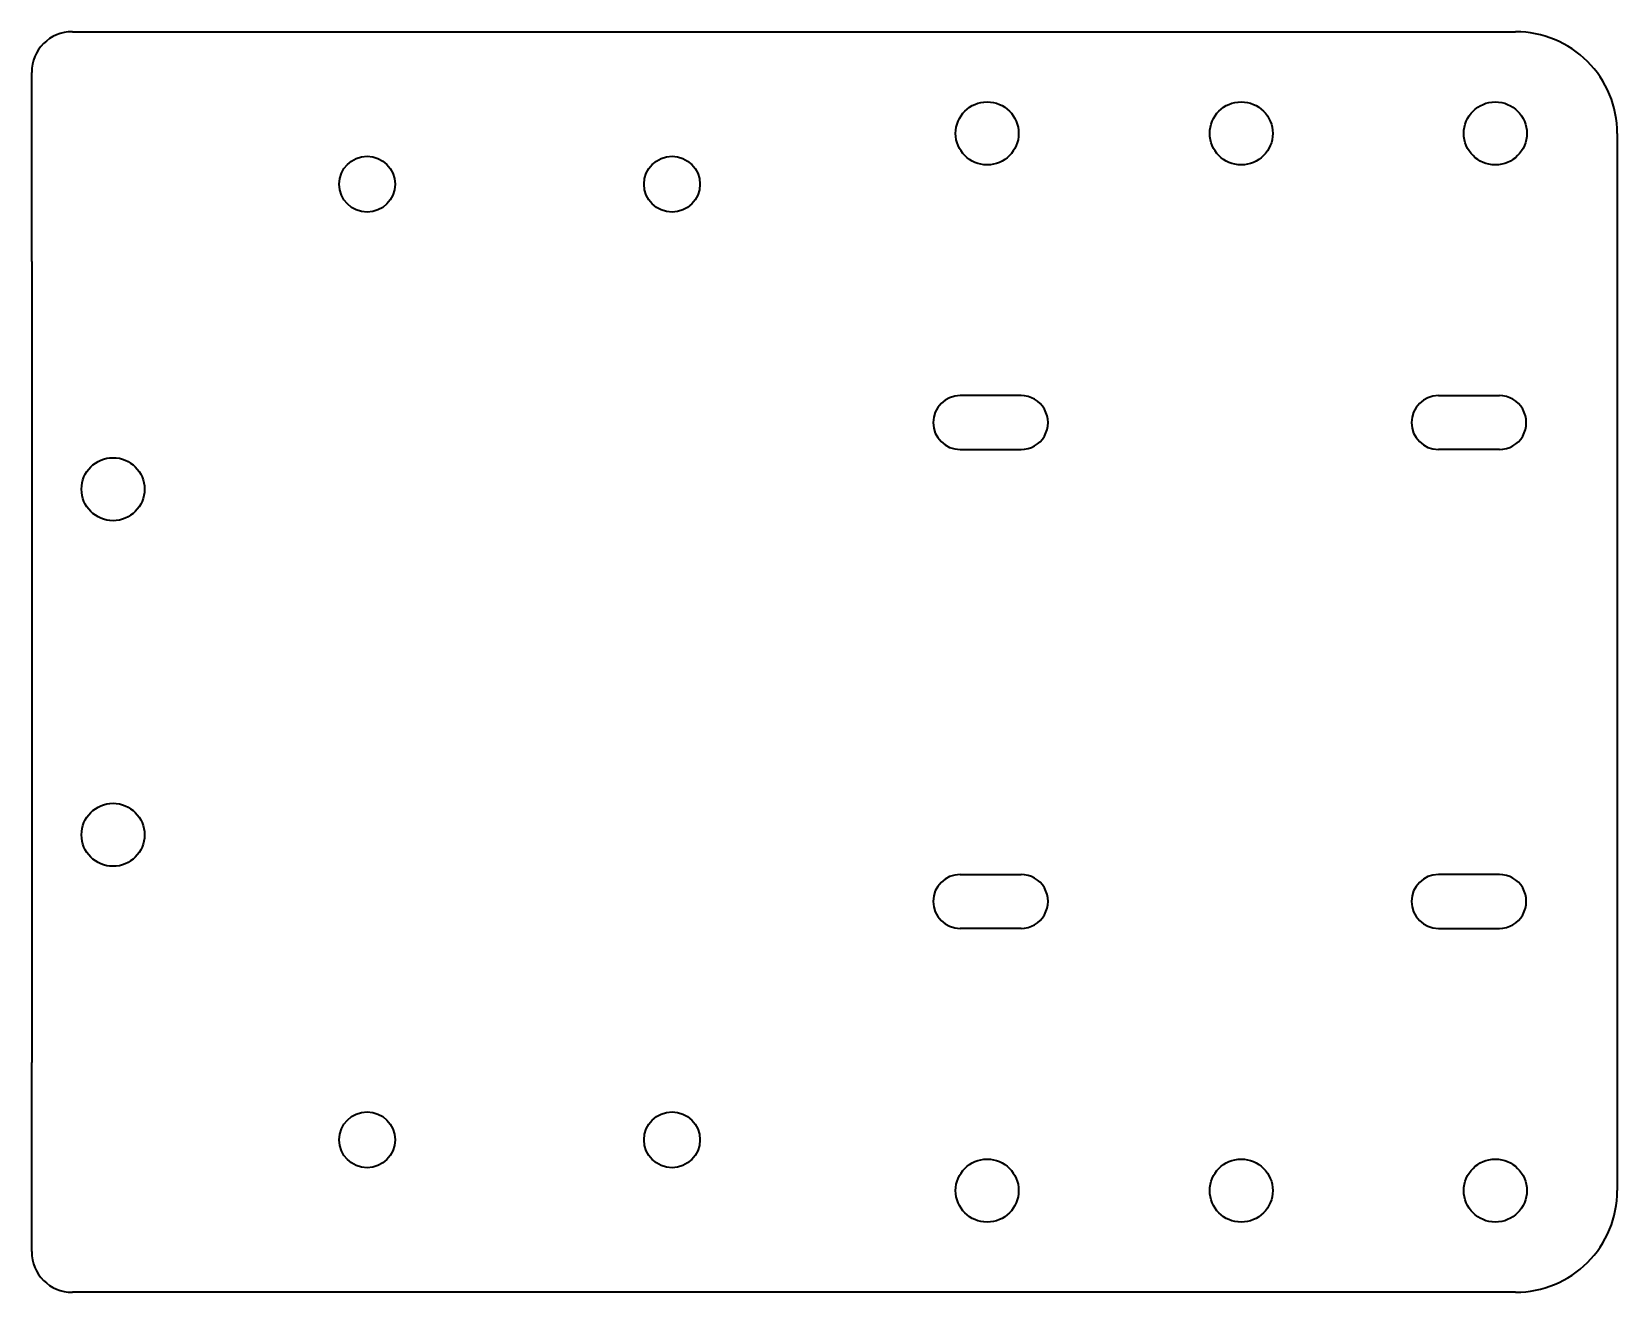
# Model space of a CAD drawing. Extents: x 219 to 375, y 148 to 272.
import ezdxf

# ---------------------------------------------------------------- set-up
doc = ezdxf.new("R2010")
doc.units = 0

msp = doc.modelspace()

# ---------------------------------------------------------------- linework, layer by layer
at = {"color": 7, "lineweight": 35}
for p, q in [((223.050171, 272.049042), (293.050171, 272.049042)), ((293.050171, 272.049042), (365.059174, 272.049042)), ((219.050171, 249.460846), (219.050171, 268.049042)), ((375.059174, 262.049042), (375.059174, 158.049042)), ((219.050171, 249.460846), (219.050171, 170.637238)), ((316.397034, 236.249039), (310.397034, 236.249039)), ((357.459167, 236.249039), (363.459167, 236.249039)), ((310.397034, 230.949051), (316.397034, 230.949051)), ((363.459167, 230.949051), (357.459167, 230.949051)), ((310.397034, 189.149048), (316.397034, 189.149048)), ((363.459167, 189.149048), (357.459167, 189.149048)), ((316.397034, 183.849045), (310.397034, 183.849045)), ((357.459167, 183.849045), (363.459167, 183.849045)), ((219.050171, 152.049042), (219.050171, 170.637238)), ((297.050171, 148.049042), (223.050171, 148.049042)), ((365.059174, 148.049042), (297.050171, 148.049042))]:
    msp.add_line(p, q, dxfattribs=at)
for centre, radius in [((313.059174, 262.049469), 3.1), ((338.059174, 262.049255), 3.1), ((363.059174, 262.049042), 3.1), ((252.050171, 257.049042), 2.75), ((282.050171, 257.049042), 2.75), ((227.050171, 227.049042), 3.1), ((227.050171, 193.049042), 3.1), ((252.050171, 163.049042), 2.75), ((282.050171, 163.049042), 2.75), ((313.059174, 158.048615), 3.1), ((338.059174, 158.048828), 3.1), ((363.059174, 158.049042), 3.1)]:
    msp.add_circle(centre, radius, dxfattribs=at)
for centre, radius, start, end in [((223.05043, 268.048798), 4.000343, 90.003575, 179.996426), ((365.059174, 262.049042), 10, 0, 90.000003), ((310.397034, 233.599045), 2.65, 90.000003, 269.999997), ((316.397034, 233.599045), 2.65, 269.999997, 90.000003), ((357.459167, 233.599045), 2.65, 90.000003, 269.999997), ((363.459167, 233.599045), 2.65, 269.999997, 90.000003), ((310.397034, 186.499054), 2.65, 90.000003, 269.999997), ((316.397034, 186.499054), 2.65, 269.999997, 90.000003), ((357.459167, 186.499054), 2.65, 90.000003, 269.999997), ((363.459167, 186.499054), 2.65, 269.999997, 90.000003), ((365.059174, 158.049042), 10, 269.999997, 360), ((223.05043, 152.049286), 4.000343, 180.003574, 269.996418)]:
    msp.add_arc(centre, radius, start, end, dxfattribs=at)

doc.saveas('drawing.dxf')
